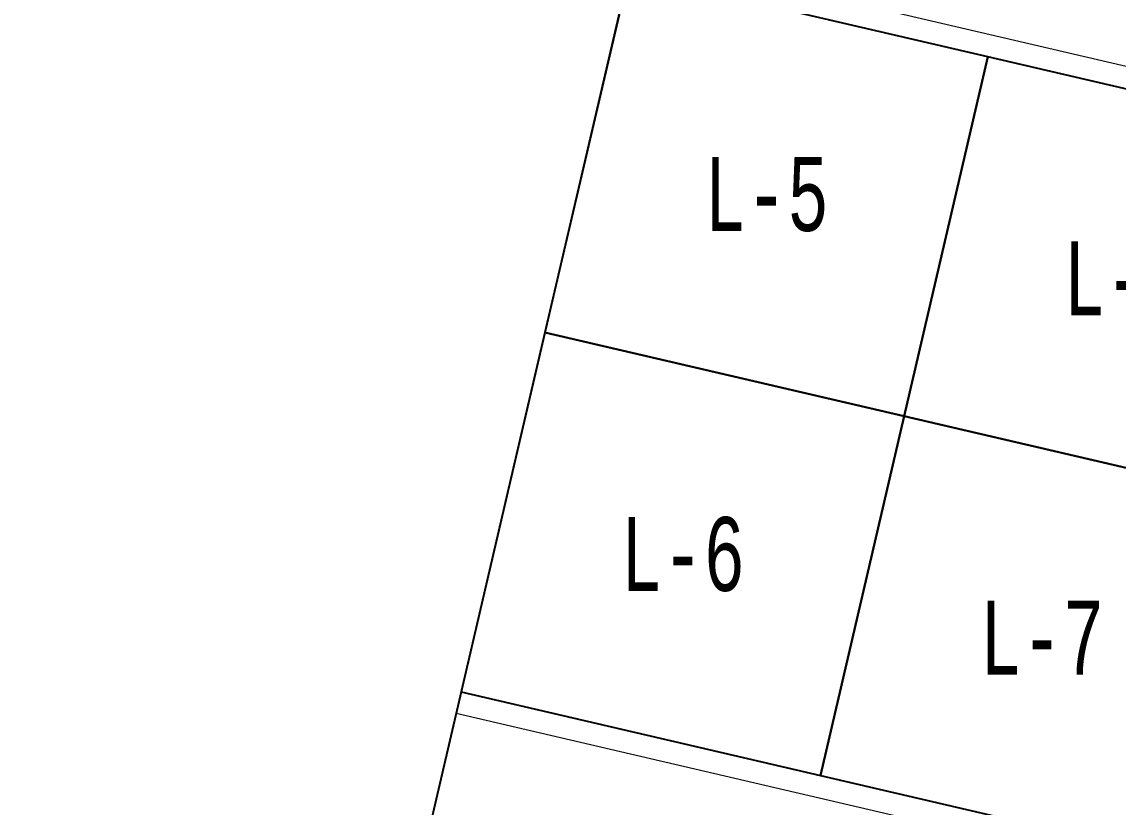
# Model space of a CAD drawing. Header units: millimetres. Extents: x 474016 to 477875, y 2288607 to 2292200.
# Drawn here: x 474016 to 474090.3, y 2288943.7 to 2288996.9 of the extents above; entities that cross this region are included whole.
import ezdxf
from ezdxf.enums import TextEntityAlignment as Align

# ---------------------------------------------------------------- set-up
doc = ezdxf.new("R2010")
doc.units = ezdxf.units.MM
doc.header["$LTSCALE"] = 50
for name, color, linetype, lineweight in [('BANQUETA', 251, 'Continuous', 5), ('LOTES', 6, 'Continuous', 15), ('MANZANAS', 4, 'Continuous', 15)]:
    doc.layers.add(name, color=color, linetype=linetype, lineweight=lineweight)
for name, color, linetype in [('CVL_LOTIF', 1, 'Continuous'), ('POLIG. FISICO-TOPOGRAF', 194, 'Continuous'), ('POLIGONALGRAL', 7, 'Continuous')]:
    doc.layers.add(name, color=color, linetype=linetype)
doc.layers.add('MZ Y LT', color=7, linetype='Continuous', lineweight=13, true_color=0x0d2bf2)
doc.styles.add('MONOTXT4', font='MONOTXT4.shx', dxfattribs={"width": 0.55})

msp = doc.modelspace()

# ---------------------------------------------------------------- linework, layer by layer
msp.add_lwpolyline([(474015.964, 2288823.713), (474235.189, 2289764.407)])
at = {"layer": 'BANQUETA'}
msp.add_lwpolyline([(474045.401, 2288950.027), (474167.139, 2288921.657, 0.414214), (474169.54, 2288923.151), (474180.662, 2288970.872, 0.414214), (474179.168, 2288973.274), (474057.43, 2289001.644)], format="xyb", dxfattribs=at)
at = {"layer": 'CVL_LOTIF'}
for points in [[(474081.437, 2288994.509), (474057.09, 2289000.183), (474051.415, 2288975.836), (474075.763, 2288970.162)], [(474105.785, 2288988.835), (474081.437, 2288994.509), (474075.763, 2288970.162), (474100.111, 2288964.488)], [(474075.763, 2288970.162), (474051.415, 2288975.836), (474045.741, 2288951.488), (474070.089, 2288945.814)], [(474100.111, 2288964.488), (474075.763, 2288970.162), (474070.089, 2288945.814), (474094.436, 2288940.14)]]:
    msp.add_lwpolyline(points, close=True, dxfattribs=at)
at = {"layer": 'LOTES'}
for p, q in [((474075.763, 2288970.162), (474081.437, 2288994.509)), ((474070.089, 2288945.814), (474075.763, 2288970.162))]:
    msp.add_line(p, q, dxfattribs=at)
at = {"layer": 'MANZANAS'}
msp.add_lwpolyline([(474015.964, 2288823.713), (474235.189, 2289764.407), (474345.027, 2290122.777)], dxfattribs=at)
at = {"layer": 'POLIG. FISICO-TOPOGRAF'}
msp.add_lwpolyline([(474142.508, 2288807.157), (474015.964, 2288823.713), (474235.189, 2289764.407), (474514.9, 2290677.025), (474993.885, 2291112.494), (475533.744, 2290888.924), (474404.538, 2289616.523), (474693.544, 2289380.89), (474519.469, 2288757.839), (474392.255, 2288774.482)], dxfattribs=at)
at = {"layer": 'POLIGONALGRAL', "color": 3}
msp.add_lwpolyline([(474015.964, 2288823.713), (474235.189, 2289764.407), (474345.027, 2290122.777), (474674.083, 2289920.248), (474404.538, 2289616.523), (474693.544, 2289380.89), (474519.469, 2288757.839)], close=True, dxfattribs=at)

# ---------------------------------------------------------------- texts
at = {"layer": 'MZ Y LT', "lineweight": 13, "style": 'MONOTXT4', "width": 0.65}
for s, p in [('L-5', (474066.426, 2288985.173)), ('L-4', (474090.774, 2288979.498)), ('L-6', (474060.752, 2288960.825)), ('L-7', (474085.1, 2288955.151))]:
    msp.add_text(s, height=5, dxfattribs=at).set_placement(p, align=Align.MIDDLE)

doc.saveas('drawing.dxf')
